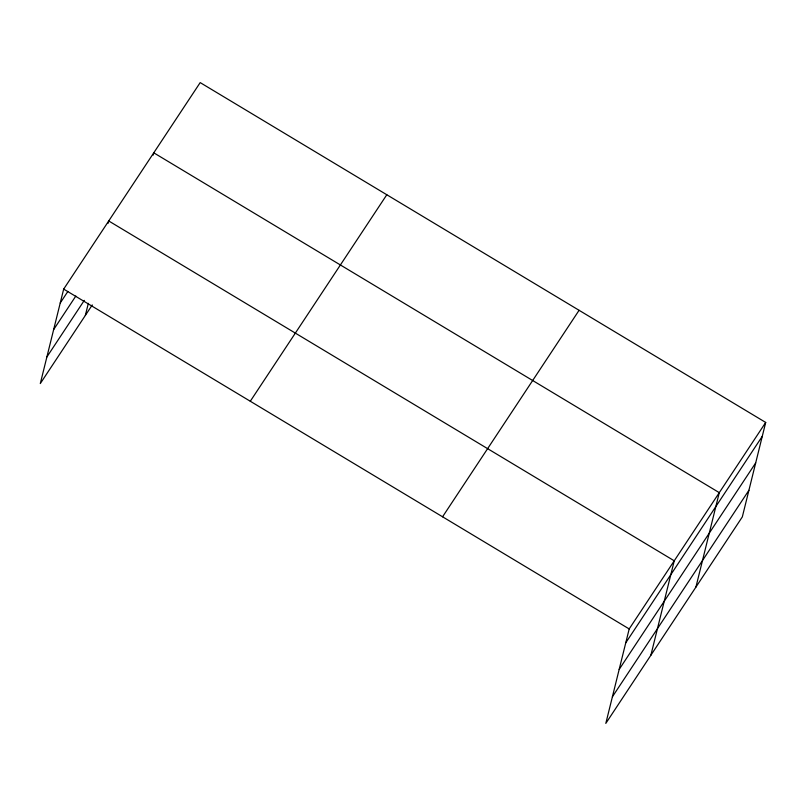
<?xml version="1.0" encoding="UTF-8"?>
<svg xmlns="http://www.w3.org/2000/svg" width="806" height="806" viewBox="0 0 806 806"><rect width="100%" height="100%" fill="white"/><g stroke="black" fill="none" stroke-linecap="round" stroke-linejoin="round"><path stroke-width="1.21" d="M765.7 422.445L629.194 628.942L605.81 723.395L742.326 516.898L765.7 422.445L200.19 82.605L63.674 289.102L40.3 383.555L92.277 304.93M85.345 315.408L88.338 303.328M108.145 223.272L108.719 220.955L674.239 560.805L650.865 655.248M153.2 155.125L153.775 152.818L719.284 492.657L695.91 587.111M60.238 302.996L67.855 291.46M53.659 329.583L75.835 296.034M46.879 356.967L84.308 300.356M250.293 401.247L386.809 194.75M442.565 516.797L579.081 310.3M625.748 642.835L762.264 436.338M619.169 669.423L755.685 462.926M612.389 696.807L748.905 490.31M63.674 289.102L629.194 628.942"/></g></svg>
